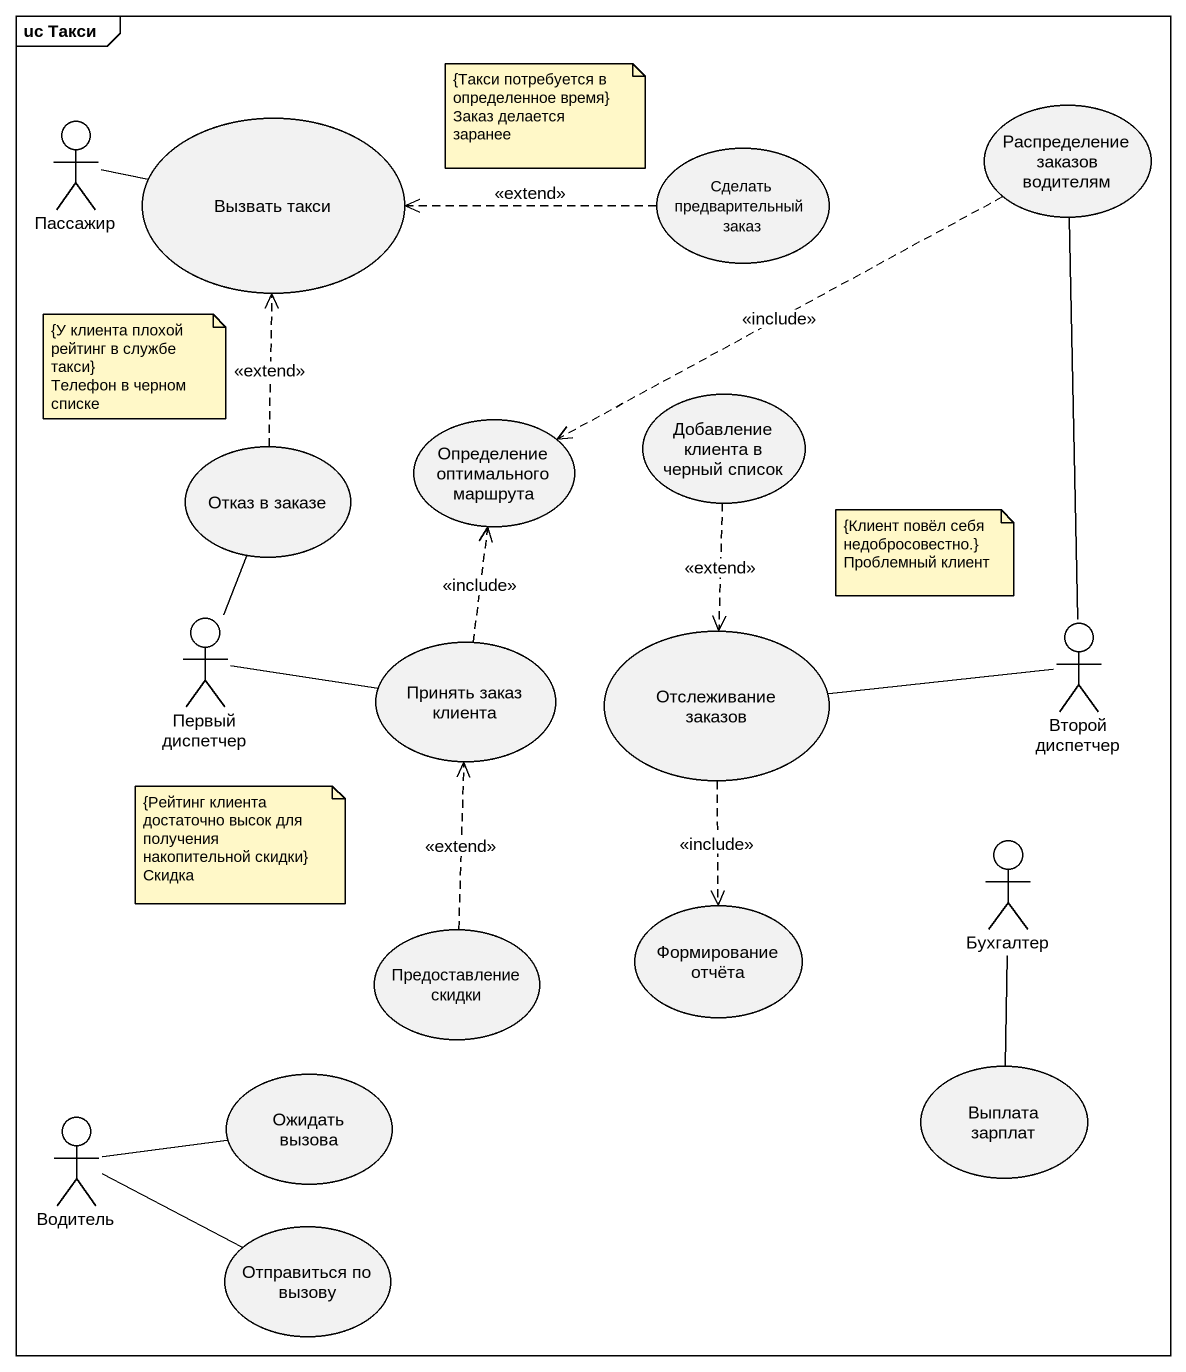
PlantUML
@startuml
mainframe uc Такси
actor Пассажир
usecase "Вызвать такси" as Вызвать_такси
usecase "Сделать предварительный заказ" as Сделать_предварительный
usecase "Распределение заказов водителям" as Распределение_заказов
usecase "Отказ в заказе" as Отказ_в_заказе
usecase "Определение оптимального маршрута" as Определение_оптимального
usecase "Добавление клиента в черный список" as Добавление_клиента_в_черный
actor "Первый диспетчер" as Первый_диспетчер
usecase "Принять заказ клиента" as Принять_заказ_клиента
usecase "Отслеживание заказов" as Отслеживание_заказов
actor "Второй диспетчер" as Второй_диспетчер
actor Бухгалтер
usecase "Предоставление скидки" as Предоставление_скидки
usecase "Формирование отчёта" as Формирование_отчёта
usecase "Ожидать вызова" as Ожидать_вызова
usecase "Выплата зарплат" as Выплата_зарплат
actor Водитель
usecase "Отправиться по вызову" as Отправиться_по_вызову
Пассажир -right- Вызвать_такси
Сделать_предварительный .left.> Вызвать_такси : <<extend>>
Распределение_заказов .left.> Определение_оптимального : <<include>>
Отказ_в_заказе .up.> Вызвать_такси : <<extend>>
Добавление_клиента_в_черный ..> Отслеживание_заказов : <<extend>>
Первый_диспетчер -up- Отказ_в_заказе
Первый_диспетчер -right- Принять_заказ_клиента
Принять_заказ_клиента .up.> Определение_оптимального : <<include>>
Отслеживание_заказов ..> Формирование_отчёта : <<include>>
Второй_диспетчер -up- Распределение_заказов
Второй_диспетчер -left- Отслеживание_заказов
Бухгалтер -- Выплата_зарплат
Предоставление_скидки .up.> Принять_заказ_клиента : <<extend>>
Водитель -right- Ожидать_вызова
Водитель -right- Отправиться_по_вызову
note as N1
  {Такси потребуется в определенное время}
  Заказ делается заранее
end note
note as N2
  {У клиента плохой рейтинг в службе такси}
  Телефон в черном списке
end note
note as N3
  {Клиент повёл себя недобросовестно.}
  Проблемный клиент
end note
note as N4
  {Рейтинг клиента достаточно высок для получения накопительной скидки}
  Скидка
end note
@enduml
